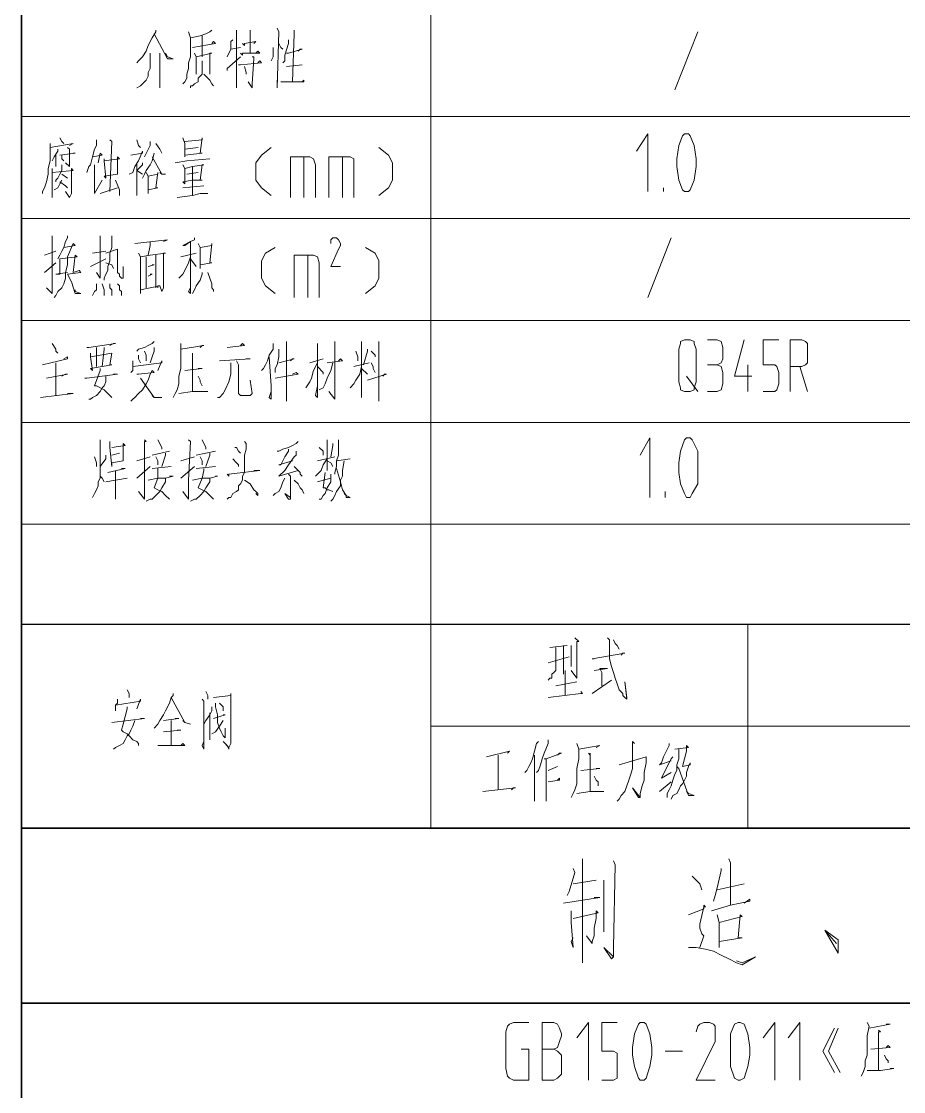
# Model space of a CAD drawing. Header units: inches. Extents: x 46040 to 48278, y -91226 to -88002.
# Drawn here: x 47512 to 47732.3, y -88529.6 to -88262.5 of the extents above; entities that cross this region are included whole.
import ezdxf

# ---------------------------------------------------------------- set-up
doc = ezdxf.new("R2010")
doc.units = ezdxf.units.IN
doc.layers.add('轮廓线', color=7, linetype='Continuous')

msp = doc.modelspace()

# ---------------------------------------------------------------- linework, layer by layer
at = {"layer": '轮廓线', "lineweight": 35}
for points in [[(47511.995, -88039.568), (47511.995, -89065.33)], [(47511.995, -88463.889), (48164.316, -88463.889)], [(47511.995, -88507.568), (48164.316, -88507.568)]]:
    msp.add_lwpolyline(points, dxfattribs=at)
at = {"layer": '轮廓线', "lineweight": 5}
for points in [[(47614.233, -88083.25), (47614.233, -88413.01)], [(47614.233, -88413.01), (47614.233, -88463.889)]]:
    msp.add_lwpolyline(points, dxfattribs=at)
at = {"layer": '轮廓线', "lineweight": 18}
for points in [[(47575.835, -88264.209), (47576.316, -88265.17), (47575.835, -88279.09), (47575.835, -88278.129), (47575.835, -88277.17)], [(47545.593, -88264.689), (47545.593, -88265.17), (47544.636, -88266.609), (47543.675, -88268.529), (47543.194, -88269.969), (47542.233, -88271.41), (47541.276, -88272.369), (47540.796, -88272.849)], [(47545.116, -88265.65), (47548.476, -88271.889), (47549.913, -88271.889), (47548.476, -88271.41), (47547.995, -88270.449)], [(47553.753, -88265.17), (47554.233, -88266.609), (47554.233, -88269.49), (47554.233, -88271.41), (47553.753, -88272.849), (47553.753, -88274.289), (47553.276, -88275.728), (47553.276, -88276.689), (47552.796, -88277.65), (47552.316, -88278.129)], [(47559.515, -88264.689), (47559.034, -88265.17), (47558.073, -88265.65), (47556.636, -88266.129), (47554.233, -88266.609)], [(47557.116, -88266.129), (47557.116, -88266.609), (47557.116, -88271.41)], [(47564.796, -88267.09), (47564.316, -88267.568), (47564.316, -88269.49), (47563.355, -88271.41)], [(47565.753, -88264.689), (47565.753, -88265.17), (47565.753, -88279.09), (47565.753, -88278.129), (47565.753, -88277.17)], [(47569.116, -88264.689), (47569.116, -88265.17), (47569.116, -88270.449)], [(47578.714, -88267.09), (47578.714, -88268.049), (47577.753, -88270.93), (47577.753, -88272.369), (47577.276, -88272.849)], [(47580.155, -88264.689), (47580.155, -88265.65), (47579.675, -88277.65)], [(47675.194, -88279.568), (47680.956, -88265.17)], [(47554.714, -88269.01), (47560.476, -88268.049), (47559.995, -88267.568), (47559.515, -88268.049)], [(47564.316, -88269.49), (47566.714, -88269.01)], [(47567.194, -88268.049), (47567.675, -88268.529), (47567.675, -88268.049), (47570.554, -88267.568), (47570.073, -88268.049)], [(47574.874, -88269.01), (47574.874, -88269.969), (47574.874, -88270.93), (47574.874, -88271.41), (47574.394, -88272.369)], [(47576.316, -88268.049), (47576.796, -88269.01), (47577.276, -88269.49)], [(47578.233, -88270.449), (47578.714, -88270.449), (47582.073, -88269.49), (47581.593, -88269.49), (47581.116, -88269.969)], [(47544.155, -88270.449), (47544.155, -88270.93), (47544.155, -88272.369), (47544.155, -88274.289), (47543.675, -88275.25), (47543.675, -88276.209), (47543.194, -88277.17), (47542.714, -88277.65), (47541.753, -88278.609), (47540.796, -88279.09)], [(47546.554, -88270.449), (47546.554, -88270.93), (47546.554, -88279.09), (47546.554, -88278.609), (47546.554, -88277.17)], [(47557.116, -88272.369), (47557.116, -88272.849), (47557.116, -88274.769), (47557.116, -88275.728), (47556.636, -88276.209), (47556.155, -88276.689), (47556.155, -88277.65), (47555.194, -88278.129), (47554.714, -88278.609), (47554.233, -88278.609), (47554.233, -88279.09)], [(47555.194, -88270.449), (47555.675, -88271.41), (47555.675, -88275.728), (47555.675, -88275.25), (47555.675, -88274.289)], [(47563.355, -88274.769), (47563.355, -88274.289), (47566.714, -88271.41)], [(47566.233, -88273.33), (47566.714, -88273.33), (47571.995, -88272.849), (47571.515, -88272.369), (47571.034, -88272.849)], [(47566.714, -88270.449), (47567.194, -88270.93), (47567.194, -88270.449), (47571.515, -88270.449), (47571.034, -88269.969), (47570.554, -88270.449)], [(47567.675, -88273.808), (47568.155, -88275.25), (47568.155, -88275.728)], [(47578.233, -88273.808), (47582.073, -88273.33)], [(47557.593, -88275.728), (47558.554, -88276.689), (47559.034, -88277.17), (47559.515, -88278.129), (47559.995, -88278.609)], [(47576.796, -88277.65), (47582.554, -88277.65), (47582.554, -88277.17), (47582.073, -88277.65)], [(47511.995, -88286.289), (47885.913, -88286.289)], [(47668.476, -88305.01), (47668.476, -88290.609), (47665.593, -88294.93)], [(47678.554, -88305.01), (47679.034, -88304.529), (47679.995, -88302.129), (47680.476, -88298.769), (47680.476, -88296.849), (47679.995, -88293.49), (47679.034, -88291.09), (47678.554, -88290.609), (47677.593, -88290.609), (47677.116, -88291.09), (47676.155, -88293.49), (47675.675, -88296.849), (47675.675, -88298.769), (47676.155, -88302.129), (47677.116, -88304.529), (47677.593, -88305.01), (47678.554, -88305.01)], [(47519.194, -88293.01), (47519.194, -88293.969), (47519.194, -88295.41), (47519.194, -88297.33), (47518.714, -88299.25), (47518.714, -88300.689), (47518.233, -88302.609), (47517.753, -88304.049), (47517.276, -88305.01), (47517.276, -88305.49)], [(47519.194, -88293.969), (47524.956, -88293.01), (47523.995, -88293.49)], [(47521.593, -88291.568), (47522.073, -88292.529), (47522.554, -88293.01)], [(47530.714, -88292.049), (47530.714, -88292.529), (47530.714, -88293.49), (47530.233, -88294.449), (47529.753, -88296.369), (47529.276, -88298.289), (47528.796, -88298.769), (47528.316, -88300.209)], [(47534.073, -88292.049), (47534.554, -88292.529), (47534.073, -88305.01)], [(47540.796, -88292.049), (47541.276, -88293.49), (47541.753, -88293.969)], [(47544.155, -88292.529), (47544.155, -88293.49), (47542.714, -88296.369)], [(47545.593, -88293.01), (47546.554, -88294.449), (47547.034, -88295.41)], [(47552.316, -88291.568), (47552.796, -88293.01), (47552.796, -88296.369), (47552.796, -88295.889), (47557.116, -88295.41), (47556.636, -88295.41), (47557.116, -88291.568), (47557.116, -88292.049), (47552.796, -88292.529)], [(47521.116, -88294.449), (47521.116, -88294.93), (47520.155, -88296.369), (47519.675, -88297.33)], [(47520.636, -88295.889), (47520.636, -88298.769)], [(47521.593, -88295.889), (47525.433, -88295.41), (47524.956, -88295.41)], [(47522.073, -88295.889), (47522.073, -88296.849), (47522.554, -88297.33)], [(47523.515, -88293.969), (47523.995, -88294.449), (47523.995, -88298.769), (47523.034, -88297.808)], [(47529.753, -88296.369), (47532.155, -88295.889), (47531.675, -88295.41), (47531.194, -88297.808)], [(47532.636, -88296.849), (47532.636, -88297.33), (47533.116, -88301.65), (47532.636, -88301.17), (47535.995, -88300.689), (47535.995, -88296.369), (47536.476, -88296.849), (47532.636, -88297.33)], [(47539.355, -88295.889), (47542.233, -88295.41), (47542.233, -88294.93), (47541.276, -88297.33), (47540.316, -88298.769), (47539.835, -88300.209), (47538.874, -88300.689)], [(47545.116, -88295.41), (47544.636, -88297.33), (47544.155, -88298.289), (47543.194, -88299.728), (47542.714, -88300.689), (47542.233, -88301.65)], [(47552.796, -88294.449), (47556.155, -88293.969)], [(47574.394, -88293.969), (47571.995, -88295.889), (47570.554, -88297.808), (47570.554, -88302.129), (47571.995, -88304.049), (47574.394, -88305.969)], [(47579.194, -88306.449), (47579.194, -88296.369), (47583.995, -88296.369), (47584.956, -88296.849), (47585.433, -88298.289), (47585.433, -88306.449)], [(47582.554, -88306.449), (47582.554, -88296.369)], [(47588.796, -88306.449), (47588.796, -88296.369), (47594.073, -88296.369), (47595.034, -88296.849), (47595.034, -88298.289), (47595.034, -88306.449)], [(47592.155, -88306.449), (47592.155, -88296.369)], [(47601.276, -88293.969), (47603.675, -88295.889), (47604.636, -88297.808), (47604.636, -88302.129), (47603.675, -88304.049), (47601.276, -88305.969)], [(47522.073, -88298.289), (47522.073, -88299.728), (47521.593, -88300.689), (47521.116, -88301.65), (47520.636, -88302.129), (47520.636, -88302.609)], [(47530.233, -88298.289), (47530.233, -88298.769), (47530.233, -88305.01), (47530.233, -88305.49), (47532.155, -88302.129)], [(47540.796, -88297.808), (47540.796, -88305.969), (47540.796, -88305.49), (47540.796, -88304.049)], [(47542.233, -88297.808), (47542.233, -88298.289), (47540.796, -88299.728), (47542.233, -88300.689)], [(47550.394, -88297.808), (47553.276, -88297.33), (47559.034, -88296.849)], [(47552.316, -88298.289), (47552.796, -88299.25), (47552.796, -88302.129), (47552.796, -88303.09), (47552.316, -88302.609), (47554.714, -88302.129), (47557.116, -88302.129), (47556.636, -88302.129), (47557.116, -88298.289), (47557.593, -88298.289), (47554.714, -88298.769), (47552.796, -88299.25)], [(47554.714, -88298.769), (47554.714, -88305.969)], [(47519.675, -88299.25), (47519.675, -88300.209), (47519.675, -88306.449), (47519.675, -88305.49), (47519.675, -88304.529)], [(47522.073, -88300.689), (47523.515, -88301.65)], [(47543.194, -88300.209), (47543.675, -88301.17), (47543.675, -88303.568), (47543.675, -88305.49), (47543.675, -88304.529), (47546.073, -88304.049), (47545.593, -88304.049), (47546.073, -88300.209), (47546.073, -88300.689), (47543.675, -88301.17)], [(47553.276, -88300.689), (47556.155, -88300.209)], [(47522.073, -88302.129), (47521.593, -88303.09), (47521.116, -88304.049), (47520.155, -88304.529)], [(47521.593, -88302.609), (47523.034, -88303.568), (47523.515, -88304.049)], [(47531.675, -88305.49), (47535.995, -88304.049)], [(47535.515, -88302.129), (47536.476, -88304.529), (47536.476, -88305.01), (47536.476, -88305.969)], [(47552.316, -88304.049), (47557.593, -88303.568)], [(47672.316, -88305.01), (47672.316, -88304.049)], [(47550.874, -88306.449), (47554.714, -88305.969), (47556.636, -88305.49), (47558.554, -88305.49), (47558.073, -88305.49), (47557.116, -88305.49)], [(47511.995, -88311.728), (47885.913, -88311.728)], [(47521.116, -88321.808), (47521.593, -88320.849), (47522.073, -88319.889), (47522.554, -88318.93), (47523.034, -88317.49), (47523.515, -88316.529), (47523.515, -88316.049)], [(47531.675, -88316.049), (47531.675, -88323.728), (47531.675, -88325.17), (47531.675, -88326.609), (47530.714, -88325.17)], [(47534.554, -88316.049), (47534.554, -88316.529), (47534.554, -88318.93), (47534.073, -88320.369), (47534.073, -88322.289), (47533.593, -88323.728), (47533.593, -88324.689), (47533.116, -88325.65), (47532.636, -88326.609), (47532.636, -88327.09)], [(47540.316, -88317.969), (47548.476, -88317.01), (47547.515, -88317.49)], [(47544.155, -88317.49), (47544.155, -88318.449), (47543.675, -88320.849)], [(47555.194, -88316.529), (47555.194, -88317.01), (47554.233, -88317.49), (47552.796, -88318.449), (47552.316, -88318.449), (47554.233, -88317.49), (47554.233, -88330.449), (47553.753, -88329.969), (47554.233, -88329.01)], [(47589.276, -88317.969), (47589.276, -88317.01), (47589.753, -88316.529), (47590.714, -88316.529), (47591.194, -88317.01), (47591.675, -88317.969), (47591.675, -88318.449), (47591.194, -88319.41), (47589.276, -88323.728), (47591.675, -88323.728)], [(47668.476, -88331.41), (47674.233, -88316.529)], [(47517.753, -88320.849), (47520.636, -88319.889)], [(47522.554, -88318.93), (47525.433, -88318.449), (47524.956, -88317.969), (47523.515, -88321.33), (47523.515, -88321.808), (47523.515, -88323.25), (47523.034, -88325.17), (47523.034, -88326.609), (47522.554, -88328.049), (47522.073, -88329.01), (47521.116, -88329.969), (47520.636, -88330.93), (47520.155, -88331.41)], [(47529.753, -88320.369), (47533.116, -88319.889)], [(47533.116, -88320.369), (47535.995, -88319.41), (47535.995, -88319.889), (47535.995, -88320.849), (47535.995, -88321.808), (47535.995, -88322.769), (47535.995, -88323.728), (47535.995, -88324.209), (47535.995, -88325.17), (47536.476, -88325.65), (47536.476, -88326.129), (47536.956, -88326.609), (47537.433, -88326.609), (47537.433, -88323.728)], [(47541.276, -88320.369), (47541.753, -88321.33), (47541.753, -88327.09), (47541.753, -88330.449), (47541.753, -88329.49), (47546.554, -88328.529), (47546.073, -88328.529), (47546.073, -88329.01)], [(47546.554, -88328.529), (47547.034, -88329.969), (47547.515, -88329.01), (47547.515, -88325.17), (47547.515, -88320.369), (47547.995, -88320.369), (47544.155, -88320.849), (47541.753, -88321.33)], [(47551.835, -88321.33), (47555.675, -88320.369)], [(47556.155, -88317.969), (47556.636, -88318.93), (47556.636, -88321.808), (47556.636, -88324.209), (47556.636, -88323.25), (47559.515, -88322.769), (47559.034, -88322.769), (47559.515, -88317.969), (47559.515, -88318.449), (47556.636, -88318.93)], [(47575.355, -88318.93), (47572.956, -88320.369), (47571.995, -88322.289), (47571.995, -88326.609), (47572.956, -88328.529), (47575.355, -88330.449)], [(47597.913, -88318.93), (47600.316, -88320.369), (47601.276, -88322.289), (47601.276, -88326.609), (47600.316, -88328.529), (47597.913, -88330.449)], [(47517.753, -88325.17), (47520.636, -88322.769)], [(47525.433, -88329.49), (47525.433, -88329.969), (47526.874, -88330.449), (47525.433, -88330.449), (47524.476, -88327.568), (47523.515, -88325.65), (47526.874, -88325.17), (47526.394, -88324.689), (47524.956, -88325.17), (47525.433, -88320.849), (47525.913, -88321.33), (47521.593, -88321.808), (47521.593, -88322.289), (47521.593, -88325.65), (47520.636, -88325.65), (47523.515, -88325.17)], [(47529.276, -88323.728), (47533.116, -88321.808)], [(47533.116, -88322.769), (47534.554, -88323.25), (47535.034, -88324.209)], [(47543.194, -88321.33), (47543.194, -88329.01)], [(47543.675, -88323.728), (47545.116, -88323.25), (47544.636, -88323.25)], [(47545.593, -88320.849), (47545.593, -88329.01)], [(47554.233, -88321.33), (47553.753, -88322.769), (47552.796, -88324.689), (47552.316, -88325.65), (47551.355, -88326.609)], [(47554.233, -88321.808), (47555.675, -88323.728)], [(47580.155, -88331.41), (47580.155, -88320.849), (47584.956, -88320.849), (47585.913, -88321.33), (47586.394, -88322.769), (47586.394, -88331.41)], [(47583.515, -88331.41), (47583.515, -88320.849)], [(47543.675, -88326.129), (47544.636, -88325.65), (47544.155, -88325.65)], [(47557.116, -88325.17), (47557.116, -88325.65), (47556.636, -88327.09), (47555.675, -88328.529), (47555.194, -88329.49), (47554.714, -88330.449)], [(47558.554, -88325.17), (47559.034, -88326.609), (47559.515, -88328.049), (47559.515, -88329.01), (47559.995, -88329.49), (47559.995, -88329.969)], [(47530.714, -88328.049), (47530.714, -88328.529), (47530.714, -88329.49), (47530.233, -88329.969), (47529.753, -88330.93)], [(47532.155, -88328.049), (47532.636, -88329.49), (47532.636, -88330.449), (47532.636, -88330.93)], [(47534.073, -88328.049), (47534.073, -88329.01), (47534.554, -88329.49), (47534.554, -88329.969), (47534.554, -88330.93)], [(47535.995, -88328.049), (47536.476, -88328.529), (47536.476, -88329.49), (47536.956, -88329.969), (47536.956, -88330.449), (47536.956, -88330.93)], [(47511.995, -88337.17), (47842.714, -88337.17)], [(47511.995, -88337.17), (47885.913, -88337.17)], [(47519.675, -88342.93), (47520.636, -88344.369), (47520.636, -88344.849), (47521.116, -88345.33)], [(47528.316, -88343.889), (47528.796, -88343.889), (47535.515, -88342.93), (47535.034, -88342.93), (47534.073, -88343.41)], [(47530.714, -88343.889), (47530.714, -88344.369), (47530.714, -88348.689)], [(47532.636, -88343.889), (47532.636, -88344.369), (47532.155, -88348.689)], [(47545.116, -88342.449), (47544.636, -88342.93), (47543.675, -88343.41), (47542.714, -88343.889), (47541.276, -88344.369), (47540.796, -88344.849)], [(47545.116, -88343.889), (47545.116, -88344.849), (47544.636, -88346.289), (47544.155, -88347.728)], [(47551.835, -88342.93), (47551.835, -88344.369), (47551.835, -88346.769), (47551.835, -88349.17), (47551.355, -88351.09), (47551.355, -88353.01), (47550.874, -88354.449), (47550.394, -88355.41), (47549.913, -88356.369)], [(47551.835, -88344.369), (47557.593, -88343.41), (47557.116, -88343.41), (47556.636, -88343.889)], [(47563.355, -88343.889), (47567.675, -88343.41), (47567.194, -88342.93), (47566.714, -88343.41)], [(47574.874, -88342.93), (47574.874, -88344.369), (47573.913, -88345.808), (47573.433, -88347.25), (47572.956, -88348.209), (47572.476, -88349.17), (47571.995, -88349.65)], [(47576.316, -88344.369), (47576.316, -88346.289), (47575.835, -88348.209), (47575.355, -88349.17), (47575.355, -88350.129)], [(47585.913, -88342.93), (47585.913, -88343.41), (47585.913, -88356.369), (47585.433, -88355.889), (47585.913, -88353.49)], [(47596.956, -88342.449), (47596.956, -88342.93), (47596.956, -88356.369), (47596.956, -88355.889), (47596.956, -88354.449)], [(47598.394, -88344.369), (47598.394, -88344.849), (47597.433, -88348.209)], [(47601.276, -88342.449), (47601.276, -88342.93), (47601.276, -88357.33), (47601.276, -88356.369), (47601.276, -88354.93)], [(47676.155, -88352.529), (47676.155, -88344.369), (47676.636, -88342.93), (47676.636, -88342.449), (47677.593, -88341.969), (47679.034, -88341.969), (47679.995, -88342.449), (47679.995, -88342.93), (47680.476, -88344.369), (47680.476, -88352.529), (47679.995, -88353.969), (47679.995, -88354.449), (47679.034, -88354.93), (47677.593, -88354.93), (47676.636, -88354.449), (47676.636, -88353.969), (47676.155, -88352.529)], [(47683.355, -88341.969), (47685.753, -88341.969), (47686.714, -88342.449), (47687.194, -88343.889), (47687.194, -88346.769), (47686.714, -88347.728), (47685.753, -88348.209), (47686.714, -88348.689), (47687.194, -88350.129), (47687.194, -88353.01), (47686.714, -88354.449), (47685.753, -88354.93), (47683.355, -88354.93)], [(47694.394, -88351.09), (47690.073, -88351.09), (47692.476, -88341.969)], [(47697.276, -88354.93), (47700.155, -88354.93), (47700.636, -88354.449), (47701.116, -88353.01), (47701.116, -88350.129), (47700.636, -88348.689), (47700.155, -88348.209), (47697.276, -88348.209), (47697.276, -88341.969), (47701.116, -88341.969)], [(47703.995, -88354.93), (47703.995, -88341.969), (47706.874, -88341.969), (47707.835, -88342.449), (47708.316, -88342.93), (47708.316, -88344.369), (47708.316, -88346.769), (47708.316, -88347.728), (47707.835, -88348.209), (47706.874, -88348.689), (47703.995, -88348.689)], [(47517.276, -88348.209), (47523.515, -88346.769), (47523.515, -88346.289), (47522.554, -88346.769)], [(47529.276, -88345.33), (47529.276, -88346.289), (47529.753, -88349.65), (47529.276, -88349.17), (47534.554, -88348.209), (47534.073, -88348.209), (47534.554, -88345.33), (47529.276, -88346.289)], [(47539.835, -88347.25), (47539.835, -88348.209), (47539.835, -88348.689), (47539.835, -88349.65), (47539.355, -88350.129)], [(47539.835, -88348.689), (47547.034, -88347.728), (47547.034, -88347.25), (47546.073, -88349.65)], [(47541.276, -88345.808), (47541.276, -88346.769), (47541.753, -88347.728)], [(47542.714, -88344.849), (47543.194, -88345.808), (47543.194, -88346.289), (47543.194, -88347.25)], [(47561.433, -88347.25), (47569.116, -88346.769), (47568.155, -88346.769)], [(47573.913, -88346.289), (47574.394, -88353.49), (47574.394, -88355.41), (47574.394, -88356.849), (47573.913, -88356.369), (47574.394, -88354.93)], [(47576.316, -88347.728), (47580.155, -88346.769), (47579.675, -88346.769), (47579.194, -88347.25)], [(47583.995, -88347.728), (47587.355, -88346.769)], [(47588.316, -88347.728), (47592.155, -88347.25), (47591.675, -88346.769), (47591.194, -88347.25)], [(47595.515, -88344.849), (47595.995, -88346.289), (47595.995, -88346.769), (47595.995, -88347.25)], [(47599.355, -88344.849), (47600.316, -88345.808), (47600.316, -88346.289)], [(47520.636, -88347.728), (47520.636, -88355.889)], [(47531.675, -88349.17), (47531.675, -88349.65), (47530.233, -88353.49), (47530.714, -88353.49), (47532.636, -88354.449), (47533.593, -88355.41), (47534.073, -88355.889), (47534.554, -88356.369)], [(47540.796, -88350.609), (47541.276, -88350.609), (47545.116, -88350.129), (47544.636, -88349.65), (47544.155, -88350.609), (47543.675, -88352.049), (47543.194, -88353.01), (47542.233, -88354.449), (47541.276, -88355.41), (47540.316, -88356.369), (47539.835, -88356.849), (47539.355, -88357.33)], [(47552.796, -88349.65), (47557.116, -88349.17), (47556.155, -88349.17)], [(47564.316, -88347.728), (47564.316, -88348.209), (47564.316, -88350.609), (47563.835, -88352.529), (47562.874, -88354.449), (47562.394, -88355.41), (47561.433, -88356.369), (47560.956, -88356.369)], [(47585.913, -88347.728), (47584.956, -88349.65), (47584.476, -88351.568), (47583.995, -88352.529), (47583.034, -88353.969)], [(47585.913, -88348.689), (47587.355, -88350.129), (47587.355, -88350.609)], [(47589.753, -88347.728), (47589.276, -88349.65), (47588.316, -88351.568), (47587.835, -88353.01), (47587.355, -88353.969), (47586.394, -88354.449)], [(47596.956, -88348.689), (47596.476, -88350.609), (47595.515, -88352.049), (47595.034, -88353.01), (47594.073, -88353.969)], [(47595.034, -88348.689), (47598.874, -88347.728)], [(47596.956, -88349.17), (47598.394, -88350.609)], [(47599.355, -88347.728), (47599.835, -88348.689), (47599.835, -88349.17), (47600.316, -88350.129)], [(47683.355, -88348.209), (47685.753, -88348.209)], [(47693.433, -88354.93), (47693.433, -88348.209)], [(47706.394, -88348.689), (47708.316, -88354.93)], [(47518.233, -88351.568), (47523.515, -88350.609), (47523.034, -88350.609), (47522.073, -88351.09)], [(47527.835, -88351.568), (47528.316, -88351.568), (47535.995, -88350.609), (47535.515, -88350.609), (47535.034, -88350.609)], [(47533.116, -88351.09), (47533.116, -88352.529), (47532.636, -88353.49), (47532.155, -88353.969), (47531.675, -88354.93), (47530.714, -88355.889), (47529.753, -88356.369), (47529.276, -88356.849), (47528.796, -88356.849)], [(47556.155, -88351.09), (47556.636, -88352.049), (47556.636, -88352.529), (47557.116, -88353.49)], [(47575.355, -88351.568), (47581.116, -88350.609), (47580.636, -88350.129), (47579.675, -88350.609)], [(47598.394, -88352.049), (47603.194, -88350.609), (47602.714, -88350.609), (47602.233, -88351.09)], [(47678.073, -88351.09), (47680.956, -88354.93)], [(47551.355, -88355.41), (47554.714, -88354.93), (47558.554, -88354.93), (47558.073, -88354.93), (47557.593, -88354.93)], [(47516.796, -88356.369), (47524.956, -88355.41), (47524.476, -88355.41), (47523.515, -88355.41)], [(47511.995, -88362.609), (47885.913, -88362.609)], [(47531.675, -88366.93), (47531.675, -88367.889), (47531.675, -88371.728), (47531.675, -88373.17), (47531.675, -88374.609), (47531.675, -88375.568), (47531.675, -88376.529), (47531.194, -88377.49), (47531.194, -88378.449), (47530.714, -88379.41), (47530.233, -88380.369), (47529.753, -88381.33)], [(47534.073, -88367.41), (47534.073, -88368.849), (47534.554, -88373.65), (47534.554, -88372.689), (47537.433, -88372.209), (47537.433, -88367.889), (47537.913, -88368.369), (47534.554, -88368.849)], [(47546.073, -88366.93), (47547.034, -88368.849), (47547.034, -88369.33)], [(47557.116, -88366.93), (47558.073, -88368.849), (47558.073, -88369.33)], [(47567.675, -88367.41), (47568.155, -88367.889), (47568.155, -88369.33), (47567.675, -88370.769), (47567.675, -88372.209), (47567.675, -88373.17), (47567.675, -88374.129), (47567.675, -88375.09), (47567.194, -88376.049), (47567.194, -88377.01), (47566.714, -88377.969), (47566.233, -88378.449), (47566.233, -88379.41), (47565.753, -88379.889), (47564.796, -88380.369), (47564.316, -88381.33), (47563.835, -88381.33), (47563.355, -88381.808)], [(47581.116, -88367.41), (47580.636, -88367.889), (47579.675, -88368.369), (47578.714, -88368.849), (47577.276, -88369.33), (47576.316, -88369.808), (47575.835, -88369.808)], [(47588.316, -88366.93), (47588.316, -88367.889), (47588.316, -88374.609), (47588.316, -88373.65), (47588.316, -88373.17)], [(47589.753, -88367.889), (47589.753, -88368.369), (47589.276, -88371.25)], [(47591.194, -88366.93), (47591.194, -88367.41), (47591.194, -88368.849), (47591.194, -88370.769), (47590.714, -88372.209), (47590.714, -88373.65), (47590.233, -88375.09), (47590.233, -88375.568)], [(47668.956, -88381.33), (47668.956, -88366.449), (47666.554, -88370.769)], [(47679.034, -88381.33), (47679.515, -88380.369), (47680.956, -88377.969), (47680.956, -88375.09), (47680.956, -88372.689), (47680.956, -88369.808), (47679.515, -88366.93), (47679.034, -88366.449), (47678.073, -88366.449), (47677.593, -88366.93), (47676.636, -88369.808), (47676.155, -88372.689), (47676.155, -88375.09), (47676.636, -88377.969), (47677.593, -88380.369), (47678.073, -88381.33), (47679.034, -88381.33)], [(47530.233, -88371.25), (47530.714, -88372.689), (47530.714, -88373.17), (47530.714, -88373.65)], [(47533.116, -88370.769), (47533.116, -88371.728), (47531.675, -88373.65)], [(47534.554, -88370.769), (47536.476, -88370.289)], [(47540.796, -88372.209), (47544.155, -88371.25)], [(47544.636, -88370.769), (47548.956, -88369.808)], [(47545.593, -88371.25), (47546.073, -88372.209), (47546.073, -88373.17)], [(47547.995, -88370.289), (47547.995, -88370.769), (47547.034, -88373.65)], [(47551.835, -88372.209), (47555.194, -88371.25)], [(47555.675, -88370.769), (47560.476, -88369.808)], [(47556.636, -88371.25), (47557.116, -88372.209), (47557.116, -88373.17)], [(47559.034, -88370.289), (47559.034, -88370.769), (47558.073, -88373.65)], [(47565.276, -88368.849), (47565.753, -88368.849), (47566.233, -88369.808), (47566.714, -88370.289)], [(47578.714, -88369.33), (47578.714, -88369.808), (47577.753, -88371.25), (47576.796, -88373.17), (47576.316, -88373.17), (47579.675, -88372.209)], [(47580.636, -88369.808), (47580.636, -88370.769), (47580.155, -88371.25), (47578.714, -88373.17), (47577.753, -88374.609), (47576.316, -88376.049), (47581.116, -88374.609)], [(47585.913, -88372.209), (47590.233, -88371.25)], [(47586.394, -88368.849), (47587.355, -88369.808), (47587.355, -88370.769)], [(47540.796, -88376.529), (47544.155, -88373.65)], [(47544.636, -88374.129), (47549.433, -88373.65)], [(47551.835, -88376.529), (47555.194, -88373.65)], [(47555.675, -88374.129), (47560.476, -88373.65)], [(47564.796, -88371.728), (47565.753, -88372.689), (47566.233, -88373.17), (47566.233, -88373.65)], [(47580.155, -88373.65), (47581.116, -88374.609), (47581.593, -88375.09), (47581.593, -88375.568), (47582.073, -88376.049)], [(47588.316, -88371.728), (47587.355, -88373.17), (47586.874, -88374.609), (47585.913, -88375.568), (47585.433, -88376.049)], [(47588.316, -88372.209), (47589.276, -88372.689), (47589.753, -88373.65)], [(47592.636, -88372.209), (47592.155, -88374.609), (47592.155, -88376.049), (47591.675, -88377.01), (47591.675, -88378.449), (47590.714, -88379.889), (47590.233, -88380.849), (47589.753, -88381.808), (47589.276, -88382.289)], [(47590.714, -88372.209), (47594.073, -88371.728)], [(47531.675, -88376.049), (47532.155, -88376.529), (47532.636, -88377.49)], [(47533.116, -88377.49), (47538.394, -88376.529)], [(47533.593, -88375.09), (47537.913, -88374.129), (47537.433, -88374.129), (47536.956, -88374.129)], [(47535.515, -88374.609), (47535.515, -88381.808), (47535.515, -88380.849), (47535.515, -88380.369)], [(47547.995, -88376.529), (47547.995, -88377.49), (47547.034, -88378.93), (47546.554, -88379.889), (47545.593, -88380.849), (47544.636, -88381.808), (47544.155, -88381.808), (47543.194, -88382.289)], [(47543.675, -88377.01), (47546.073, -88376.529), (47547.995, -88376.529), (47549.913, -88376.049), (47548.956, -88376.049)], [(47546.073, -88374.129), (47546.073, -88374.609), (47546.073, -88376.529), (47545.116, -88378.93), (47546.073, -88379.41), (47547.034, -88379.889), (47547.995, -88380.849), (47548.956, -88381.808)], [(47559.034, -88376.529), (47559.034, -88377.49), (47558.073, -88378.93), (47557.593, -88379.889), (47556.636, -88380.849), (47555.675, -88381.808), (47555.194, -88381.808), (47554.233, -88382.289)], [(47554.714, -88377.01), (47557.116, -88376.529), (47559.034, -88376.529), (47560.956, -88376.049), (47560.476, -88376.049)], [(47557.593, -88374.129), (47557.593, -88374.609), (47557.116, -88376.529), (47556.155, -88378.93), (47557.116, -88379.41), (47558.073, -88379.889), (47559.034, -88380.849), (47559.995, -88381.808)], [(47563.355, -88375.568), (47563.835, -88376.049), (47563.835, -88375.568), (47571.515, -88374.609), (47571.034, -88374.609), (47570.073, -88374.609)], [(47577.753, -88376.529), (47577.276, -88377.49), (47576.796, -88378.93), (47576.316, -88379.889), (47575.355, -88380.369), (47574.874, -88380.849)], [(47578.714, -88375.568), (47579.194, -88376.049), (47579.194, -88380.849), (47579.194, -88381.808), (47578.714, -88381.808), (47577.753, -88380.369), (47579.194, -88381.33)], [(47585.913, -88377.49), (47589.276, -88376.529), (47589.276, -88375.568), (47589.276, -88376.049), (47589.276, -88377.49), (47588.316, -88378.93), (47587.835, -88380.369), (47587.355, -88380.849), (47586.874, -88381.808), (47586.394, -88381.808)], [(47587.835, -88375.09), (47587.355, -88378.93), (47587.835, -88378.93), (47588.316, -88379.41), (47588.796, -88379.41), (47589.753, -88379.889)], [(47590.714, -88374.129), (47590.714, -88374.129), (47591.675, -88377.49), (47592.155, -88379.41), (47593.116, -88380.849), (47593.116, -88381.33), (47594.073, -88381.33), (47593.116, -88380.849), (47592.636, -88380.369)], [(47567.675, -88377.01), (47569.116, -88377.969), (47570.073, -88379.41), (47570.554, -88379.889), (47571.034, -88380.369), (47571.034, -88380.849), (47570.554, -88380.369)], [(47580.155, -88377.01), (47581.116, -88377.969), (47581.593, -88378.93), (47582.073, -88379.41), (47582.554, -88380.369)], [(47672.796, -88381.33), (47672.796, -88379.889)], [(47511.995, -88388.049), (48164.316, -88388.049)], [(47511.995, -88413.01), (48164.316, -88413.01)], [(47511.995, -88413.01), (48164.316, -88413.01)], [(47511.995, -88413.01), (48164.316, -88413.01)], [(47693.433, -88413.01), (47693.433, -88438.449)], [(47658.394, -88416.369), (47658.874, -88416.849), (47658.874, -88418.289), (47658.874, -88420.209), (47658.874, -88421.65), (47659.355, -88423.568), (47659.835, -88425.01), (47660.316, -88426.449), (47660.796, -88427.889), (47661.276, -88429.33), (47662.233, -88430.289), (47662.233, -88430.769), (47662.714, -88431.25), (47663.194, -88431.728), (47663.194, -88431.25), (47662.714, -88427.41), (47663.194, -88431.728)], [(47645.433, -88418.769), (47645.433, -88422.129), (47645.433, -88422.609), (47645.433, -88423.568), (47645.433, -88424.529), (47644.956, -88425.01), (47644.476, -88425.49), (47644.476, -88426.449), (47643.995, -88426.449), (47643.515, -88426.93)], [(47643.995, -88418.769), (47648.316, -88418.289)], [(47647.355, -88418.289), (47647.355, -88425.49)], [(47649.276, -88418.289), (47649.276, -88423.568)], [(47659.835, -88416.849), (47660.316, -88417.808), (47660.796, -88418.289), (47661.276, -88419.25)], [(47643.515, -88422.609), (47648.796, -88421.17)], [(47661.753, -88420.689), (47662.233, -88420.209), (47662.714, -88420.209), (47654.554, -88421.65), (47655.034, -88421.65)], [(47647.835, -88424.529), (47647.835, -88425.01), (47647.835, -88430.769)], [(47655.034, -88424.529), (47658.394, -88424.049), (47657.913, -88424.049), (47657.433, -88424.049), (47656.476, -88424.049), (47656.956, -88425.01), (47656.956, -88428.369)], [(47645.433, -88428.369), (47650.714, -88427.41)], [(47654.554, -88430.289), (47659.355, -88426.93)], [(47538.394, -88429.33), (47538.874, -88430.289), (47538.874, -88430.769), (47538.874, -88431.25)], [(47558.073, -88429.808), (47558.554, -88430.769), (47558.554, -88431.728)], [(47651.675, -88429.808), (47652.155, -88430.289), (47651.675, -88430.289), (47643.515, -88431.25)], [(47535.995, -88431.728), (47535.995, -88432.689), (47535.515, -88433.17), (47535.515, -88434.129), (47535.515, -88434.609)], [(47535.515, -88433.17), (47541.753, -88432.209), (47541.753, -88431.728), (47540.796, -88434.129)], [(47549.913, -88430.289), (47549.913, -88430.769), (47549.433, -88431.25), (47548.956, -88432.689), (47547.995, -88434.609), (47547.515, -88435.568), (47546.554, -88437.01), (47546.073, -88437.969), (47545.116, -88438.93)], [(47557.116, -88431.728), (47557.593, -88432.209), (47557.593, -88440.849), (47557.593, -88444.209), (47557.116, -88443.25), (47557.593, -88442.289)], [(47559.995, -88431.25), (47564.316, -88430.769), (47564.316, -88430.289), (47564.316, -88431.25), (47564.316, -88440.369), (47564.316, -88442.769), (47563.835, -88443.728), (47563.835, -88444.209), (47563.355, -88443.25), (47562.394, -88442.289), (47563.835, -88443.728)], [(47561.433, -88432.689), (47562.394, -88433.65), (47562.394, -88434.609)], [(47538.394, -88433.65), (47538.394, -88434.129), (47537.433, -88437.969), (47536.956, -88439.41), (47537.433, -88439.889), (47538.394, -88440.369), (47538.874, -88440.849), (47539.835, -88441.808), (47540.796, -88442.289), (47541.276, -88442.769), (47541.276, -88443.25)], [(47559.515, -88433.65), (47559.515, -88434.609), (47559.034, -88435.568), (47558.073, -88437.01), (47557.593, -88437.969)], [(47534.554, -88437.49), (47542.714, -88436.529), (47542.233, -88436.529), (47541.753, -88436.529)], [(47540.316, -88437.01), (47539.835, -88438.449), (47539.355, -88439.41), (47538.874, -88440.369), (47538.394, -88440.849), (47537.913, -88441.808), (47537.433, -88442.769), (47536.476, -88443.25), (47535.515, -88443.728), (47535.034, -88444.209)], [(47547.515, -88437.01), (47551.355, -88436.529), (47550.874, -88436.529), (47550.394, -88436.529)], [(47549.433, -88437.01), (47549.433, -88443.25)], [(47562.394, -88437.01), (47561.433, -88438.449), (47560.476, -88439.889), (47559.515, -88440.369)], [(47559.995, -88436.529), (47562.874, -88435.568), (47562.394, -88435.568)], [(47547.515, -88439.889), (47551.835, -88439.41), (47551.355, -88439.41), (47550.874, -88439.41)], [(47614.233, -88438.449), (47721.753, -88438.449)], [(47614.233, -88438.449), (47735.675, -88438.449)], [(47693.433, -88438.449), (47693.433, -88463.889)], [(47546.073, -88443.25), (47552.796, -88443.25), (47552.316, -88442.769), (47551.835, -88443.25)], [(47641.116, -88442.289), (47640.636, -88442.769), (47640.155, -88444.689), (47639.675, -88446.609), (47639.194, -88447.568), (47638.714, -88448.529), (47638.233, -88449.49), (47637.753, -88449.969)], [(47643.515, -88441.808), (47643.515, -88442.769), (47642.554, -88445.17), (47642.073, -88446.609), (47641.593, -88448.049), (47641.116, -88449.49), (47640.636, -88449.969)], [(47650.714, -88442.769), (47651.194, -88444.209), (47651.194, -88446.609), (47650.714, -88449.01), (47650.714, -88450.93), (47650.714, -88452.849), (47650.233, -88454.289), (47649.753, -88455.25), (47649.276, -88456.209)], [(47651.194, -88444.209), (47656.476, -88443.25), (47655.515, -88443.728)], [(47673.753, -88442.769), (47673.753, -88443.25), (47672.316, -88446.129), (47671.835, -88447.568), (47671.355, -88448.049), (47674.233, -88447.09)], [(47675.194, -88444.209), (47678.554, -88443.728), (47678.073, -88443.25), (47678.073, -88444.689), (47677.116, -88448.529), (47679.034, -88448.049), (47679.034, -88447.568), (47678.554, -88448.529), (47678.073, -88449.969), (47678.073, -88450.93), (47677.593, -88451.889), (47677.116, -88452.849), (47676.636, -88453.33), (47676.155, -88454.289), (47675.675, -88455.25), (47674.714, -88455.728), (47674.233, -88456.689)], [(47628.155, -88446.129), (47633.913, -88444.689), (47633.433, -88445.17)], [(47631.034, -88445.65), (47631.034, -88446.609), (47631.034, -88454.289)], [(47640.155, -88445.65), (47640.155, -88457.17), (47640.155, -88455.728), (47640.155, -88454.769)], [(47642.554, -88446.609), (47643.034, -88446.609), (47646.874, -88445.17), (47646.394, -88445.17), (47645.913, -88445.65)], [(47653.593, -88445.17), (47654.073, -88445.65), (47654.073, -88445.17), (47654.073, -88454.769)], [(47661.276, -88448.049), (47667.995, -88446.129), (47667.995, -88447.568), (47667.515, -88449.969), (47667.515, -88451.889), (47667.034, -88453.33), (47666.554, -88455.25), (47666.554, -88456.209), (47666.073, -88456.209), (47664.636, -88453.808), (47666.554, -88456.209)], [(47674.714, -88446.129), (47674.233, -88446.609), (47672.796, -88449.49), (47671.835, -88451.41), (47674.233, -88449.969)], [(47676.155, -88444.209), (47676.155, -88446.609), (47675.675, -88448.049), (47675.675, -88449.49), (47675.194, -88450.449), (47674.714, -88451.889), (47674.233, -88453.33), (47673.753, -88454.289), (47673.276, -88455.25), (47673.276, -88456.209)], [(47643.034, -88446.609), (47643.034, -88453.33), (47643.034, -88455.728), (47643.034, -88457.17), (47643.034, -88456.689), (47643.034, -88454.769)], [(47643.515, -88449.49), (47645.913, -88448.529)], [(47675.675, -88448.529), (47676.155, -88449.01), (47678.554, -88455.728), (47679.995, -88455.728), (47678.554, -88455.25), (47678.073, -88454.769)], [(47643.515, -88452.369), (47646.394, -88451.889), (47646.394, -88451.41), (47645.913, -88451.889)], [(47651.675, -88449.49), (47656.476, -88449.01), (47655.995, -88449.01), (47655.515, -88449.01)], [(47655.034, -88450.93), (47655.515, -88451.889), (47655.995, -88452.369), (47655.995, -88453.33)], [(47627.194, -88454.769), (47635.355, -88453.808), (47634.874, -88453.808), (47634.394, -88454.289)], [(47671.355, -88454.769), (47674.233, -88452.369)], [(47650.714, -88455.25), (47654.073, -88454.769), (47657.433, -88454.769), (47656.956, -88454.769), (47656.476, -88454.769)], [(47652.155, -88471.568), (47652.155, -88472.529), (47652.155, -88497.49), (47652.155, -88496.049), (47652.155, -88494.609)], [(47659.835, -88472.049), (47660.316, -88473.01), (47659.835, -88493.65), (47659.835, -88494.609), (47659.835, -88495.568), (47659.835, -88496.049), (47659.355, -88496.529), (47657.433, -88493.65), (47659.835, -88496.049)], [(47688.636, -88471.568), (47689.116, -88472.529), (47689.116, -88478.769), (47689.116, -88483.09)], [(47649.753, -88473.969), (47650.233, -88474.93), (47648.796, -88479.728), (47648.316, -88480.689)], [(47686.714, -88473.969), (47686.714, -88474.449), (47685.753, -88478.769), (47685.276, -88480.689), (47684.796, -88482.129)], [(47649.753, -88477.808), (47655.515, -88476.849)], [(47657.433, -88476.849), (47657.433, -88477.808), (47657.433, -88489.808), (47657.433, -88487.41), (47657.433, -88486.449)], [(47679.515, -88475.889), (47681.433, -88477.808), (47681.913, -88479.25)], [(47685.753, -88479.25), (47692.476, -88477.808)], [(47647.355, -88482.609), (47656.476, -88481.17), (47655.995, -88481.17), (47655.034, -88481.17)], [(47678.554, -88485.49), (47682.394, -88484.049), (47682.394, -88483.09), (47682.874, -88483.568), (47682.394, -88483.568), (47681.433, -88487.889), (47681.433, -88488.849), (47681.913, -88490.289), (47682.394, -88490.769), (47681.433, -88493.65)], [(47684.316, -88484.529), (47689.116, -88483.09), (47693.913, -88482.129), (47693.913, -88481.65), (47692.476, -88482.609)], [(47649.276, -88484.529), (47649.276, -88486.93), (47649.276, -88487.41), (47649.753, -88493.65), (47649.276, -88492.209), (47649.753, -88491.25)], [(47715.515, -88492.689), (47712.636, -88489.33), (47715.995, -88495.09), (47715.995, -88491.728), (47712.636, -88489.33)], [(47678.554, -88493.65), (47679.515, -88493.65), (47680.476, -88493.65), (47682.874, -88494.129), (47684.796, -88494.609), (47686.714, -88495.568), (47688.636, -88496.529), (47690.554, -88497.49), (47691.995, -88497.969), (47695.355, -88496.049), (47691.995, -88497.49), (47690.554, -88497.01)], [(47511.995, -88507.568), (48164.316, -88507.568)], [(47638.714, -88512.369), (47634.874, -88512.369), (47633.913, -88512.849), (47633.433, -88513.33), (47632.956, -88514.769), (47632.956, -88523.889), (47633.433, -88525.808), (47633.913, -88526.289), (47634.874, -88526.769), (47638.714, -88526.769), (47638.714, -88519.09), (47636.796, -88519.09)], [(47642.073, -88526.769), (47642.073, -88512.369), (47644.956, -88512.369), (47645.913, -88512.849), (47646.394, -88513.808), (47646.874, -88515.25), (47646.874, -88515.728), (47646.394, -88517.17), (47645.913, -88518.609), (47644.956, -88519.09)], [(47653.593, -88526.769), (47653.593, -88512.369), (47650.714, -88516.209)], [(47656.956, -88526.769), (47659.835, -88526.769), (47660.796, -88526.289), (47660.796, -88524.849), (47660.796, -88521.49), (47660.796, -88520.049), (47659.835, -88519.568), (47656.956, -88519.568), (47656.956, -88512.369), (47660.796, -88512.369)], [(47667.515, -88526.769), (47667.995, -88526.289), (47668.956, -88523.41), (47669.433, -88520.529), (47669.433, -88518.609), (47668.956, -88515.25), (47667.995, -88512.849), (47667.515, -88512.369), (47666.554, -88512.369), (47666.073, -88512.849), (47665.116, -88515.25), (47664.636, -88518.609), (47664.636, -88520.529), (47665.116, -88523.41), (47666.073, -88526.289), (47666.554, -88526.769), (47667.515, -88526.769)], [(47680.476, -88514.769), (47680.956, -88513.33), (47681.433, -88512.849), (47682.394, -88512.369), (47683.835, -88512.369), (47684.796, -88512.849), (47685.276, -88513.33), (47685.276, -88514.769), (47685.276, -88515.728), (47685.276, -88517.17), (47680.476, -88526.769), (47685.276, -88526.769)], [(47691.515, -88526.769), (47692.476, -88526.289), (47693.433, -88523.41), (47693.913, -88520.529), (47693.913, -88518.609), (47693.433, -88515.25), (47692.476, -88512.849), (47691.515, -88512.369), (47691.034, -88512.369), (47690.073, -88512.849), (47689.116, -88515.25), (47689.116, -88518.609), (47689.116, -88520.529), (47689.116, -88523.41), (47690.073, -88526.289), (47691.034, -88526.769), (47691.515, -88526.769)], [(47700.155, -88526.769), (47700.155, -88512.369), (47697.276, -88516.209)], [(47706.394, -88526.769), (47706.394, -88512.369), (47703.515, -88516.209)], [(47723.194, -88512.369), (47723.675, -88513.33), (47723.194, -88515.728), (47723.194, -88518.129), (47723.194, -88520.529), (47722.714, -88521.969), (47722.714, -88523.41), (47722.233, -88524.849), (47721.753, -88525.808)], [(47723.675, -88513.808), (47728.956, -88512.849), (47727.995, -88512.849)], [(47715.034, -88513.808), (47712.155, -88519.568), (47715.034, -88524.849)], [(47715.995, -88513.808), (47713.593, -88519.568), (47716.476, -88524.849)], [(47726.073, -88514.289), (47726.554, -88514.769), (47726.073, -88514.769), (47726.073, -88524.369)], [(47724.155, -88519.09), (47728.956, -88518.609), (47728.476, -88518.129), (47727.995, -88518.609)], [(47642.073, -88519.09), (47644.956, -88519.09), (47645.913, -88519.568), (47646.874, -88520.529), (47646.874, -88521.969), (47646.874, -88523.41), (47646.874, -88525.33), (47645.913, -88526.289), (47644.956, -88526.769), (47642.073, -88526.769)], [(47672.796, -88519.568), (47677.116, -88519.568)], [(47727.515, -88520.529), (47727.995, -88521.49), (47728.476, -88521.969), (47728.476, -88522.449)], [(47723.194, -88524.369), (47726.554, -88524.369), (47729.913, -88523.889), (47729.433, -88523.889), (47728.956, -88523.889)]]:
    msp.add_lwpolyline(points, dxfattribs=at)
at = {"layer": '轮廓线', "lineweight": 30}
msp.add_lwpolyline([(47511.995, -88413.01), (48164.316, -88413.01)], dxfattribs=at)
msp.add_lwpolyline([(47511.995, -88413.01), (48164.316, -88413.01)], dxfattribs=at)
msp.add_lwpolyline([(47511.995, -88413.01), (48164.316, -88413.01)], dxfattribs=at)
at = {"layer": '轮廓线', "lineweight": 18}
for points, knots in [([(47555.675, -88271.41), (47555.675, -88271.41), (47559.515, -88270.449), (47559.515, -88270.449), (47559.515, -88270.449), (47559.034, -88270.449), (47559.034, -88270.449), (47559.034, -88270.449), (47559.034, -88271.889), (47559.034, -88271.889), (47559.034, -88271.889), (47559.034, -88273.808), (47559.034, -88273.808), (47559.034, -88273.808), (47559.034, -88274.769), (47559.034, -88274.769), (47559.034, -88274.769), (47559.034, -88275.728), (47559.034, -88275.728), (47559.034, -88275.728), (47559.034, -88274.769), (47559.034, -88274.769), (47559.034, -88274.769), (47559.034, -88274.289), (47559.034, -88274.289)], [0, 0, 0, 0, 1, 1, 1, 2, 2, 2, 3, 3, 3, 4, 4, 4, 5, 5, 5, 6, 6, 6, 7, 7, 7, 8, 8, 8, 8]), ([(47569.593, -88271.41), (47569.593, -88271.41), (47570.073, -88271.41), (47570.073, -88271.41), (47570.073, -88271.41), (47570.073, -88271.889), (47570.073, -88271.889), (47570.073, -88271.889), (47569.593, -88278.129), (47569.593, -88278.129), (47569.593, -88278.129), (47569.593, -88278.609), (47569.593, -88278.609), (47569.593, -88278.609), (47569.593, -88279.09), (47569.593, -88279.09), (47569.593, -88279.09), (47568.636, -88277.65), (47568.636, -88277.65), (47568.636, -88277.65), (47569.593, -88279.09), (47569.593, -88279.09), (47569.593, -88279.09), (47569.593, -88278.609), (47569.593, -88278.609)], [0, 0, 0, 0, 1, 1, 1, 2, 2, 2, 3, 3, 3, 4, 4, 4, 5, 5, 5, 6, 6, 6, 7, 7, 7, 8, 8, 8, 8]), ([(47544.636, -88296.369), (47544.636, -88296.369), (47547.034, -88300.689), (47547.034, -88300.689), (47547.034, -88300.689), (47547.995, -88300.689), (47547.995, -88300.689), (47547.995, -88300.689), (47547.034, -88300.689), (47547.034, -88300.689), (47547.034, -88300.689), (47546.554, -88300.209), (47546.554, -88300.209)], [0, 0, 0, 0, 1, 1, 1, 2, 2, 2, 3, 3, 3, 4, 4, 4, 4]), ([(47519.675, -88300.209), (47519.675, -88300.209), (47524.956, -88299.728), (47524.956, -88299.728), (47524.956, -88299.728), (47524.476, -88299.25), (47524.476, -88299.25), (47524.476, -88299.25), (47524.476, -88300.689), (47524.476, -88300.689), (47524.476, -88300.689), (47524.476, -88303.09), (47524.476, -88303.09), (47524.476, -88303.09), (47524.476, -88305.01), (47524.476, -88305.01), (47524.476, -88305.01), (47524.476, -88305.49), (47524.476, -88305.49), (47524.476, -88305.49), (47523.995, -88306.449), (47523.995, -88306.449), (47523.995, -88306.449), (47523.034, -88305.01), (47523.034, -88305.01), (47523.034, -88305.01), (47523.995, -88306.449), (47523.995, -88306.449)], [0, 0, 0, 0, 1, 1, 1, 2, 2, 2, 3, 3, 3, 4, 4, 4, 5, 5, 5, 6, 6, 6, 7, 7, 7, 8, 8, 8, 9, 9, 9, 9]), ([(47519.675, -88316.049), (47519.675, -88316.049), (47519.675, -88316.529), (47519.675, -88316.529), (47519.675, -88316.529), (47519.675, -88316.049), (47519.675, -88316.049), (47519.675, -88316.049), (47519.675, -88330.449), (47519.675, -88330.449), (47519.675, -88330.449), (47518.233, -88329.01), (47518.233, -88329.01), (47518.233, -88329.01), (47519.675, -88330.449), (47519.675, -88330.449)], [0, 0, 0, 0, 1, 1, 1, 2, 2, 2, 3, 3, 3, 4, 4, 4, 5, 5, 5, 5]), ([(47578.233, -88342.449), (47578.233, -88342.449), (47578.233, -88342.93), (47578.233, -88342.93), (47578.233, -88342.93), (47578.233, -88342.449), (47578.233, -88342.449), (47578.233, -88342.449), (47578.233, -88357.33), (47578.233, -88357.33), (47578.233, -88357.33), (47578.233, -88355.889), (47578.233, -88355.889), (47578.233, -88355.889), (47578.233, -88354.449), (47578.233, -88354.449)], [0, 0, 0, 0, 1, 1, 1, 2, 2, 2, 3, 3, 3, 4, 4, 4, 5, 5, 5, 5]), ([(47590.233, -88342.449), (47590.233, -88342.449), (47590.233, -88343.41), (47590.233, -88343.41), (47590.233, -88343.41), (47590.233, -88355.889), (47590.233, -88355.889), (47590.233, -88355.889), (47590.233, -88356.849), (47590.233, -88356.849), (47590.233, -88356.849), (47588.796, -88354.93), (47588.796, -88354.93), (47588.796, -88354.93), (47590.233, -88356.849), (47590.233, -88356.849)], [0, 0, 0, 0, 1, 1, 1, 2, 2, 2, 3, 3, 3, 4, 4, 4, 5, 5, 5, 5]), ([(47554.714, -88345.33), (47554.714, -88345.33), (47554.714, -88345.808), (47554.714, -88345.808), (47554.714, -88345.808), (47554.714, -88345.33), (47554.714, -88345.33), (47554.714, -88345.33), (47554.714, -88354.93), (47554.714, -88354.93)], [0, 0, 0, 0, 1, 1, 1, 2, 2, 2, 3, 3, 3, 3]), ([(47565.753, -88347.25), (47565.753, -88347.25), (47566.233, -88348.209), (47566.233, -88348.209), (47566.233, -88348.209), (47566.233, -88351.09), (47566.233, -88351.09), (47566.233, -88351.09), (47566.233, -88353.49), (47566.233, -88353.49), (47566.233, -88353.49), (47566.233, -88354.93), (47566.233, -88354.93), (47566.233, -88354.93), (47566.233, -88355.41), (47566.233, -88355.41), (47566.233, -88355.41), (47566.714, -88355.889), (47566.714, -88355.889), (47566.714, -88355.889), (47567.194, -88355.889), (47567.194, -88355.889), (47567.194, -88355.889), (47568.155, -88355.889), (47568.155, -88355.889), (47568.155, -88355.889), (47569.116, -88355.889), (47569.116, -88355.889), (47569.116, -88355.889), (47569.593, -88355.41), (47569.593, -88355.41), (47569.593, -88355.41), (47569.116, -88352.049), (47569.116, -88352.049), (47569.116, -88352.049), (47569.593, -88355.41), (47569.593, -88355.41)], [0, 0, 0, 0, 1, 1, 1, 2, 2, 2, 3, 3, 3, 4, 4, 4, 5, 5, 5, 6, 6, 6, 7, 7, 7, 8, 8, 8, 9, 9, 9, 10, 10, 10, 11, 11, 11, 12, 12, 12, 12]), ([(47541.753, -88351.568), (47541.753, -88351.568), (47541.753, -88351.568), (47541.753, -88351.568), (47541.753, -88351.568), (47545.116, -88356.369), (47545.116, -88356.369), (47545.116, -88356.369), (47547.034, -88356.369), (47547.034, -88356.369), (47547.034, -88356.369), (47545.116, -88356.369), (47545.116, -88356.369), (47545.116, -88356.369), (47544.636, -88355.889), (47544.636, -88355.889)], [0, 0, 0, 0, 1, 1, 1, 2, 2, 2, 3, 3, 3, 4, 4, 4, 5, 5, 5, 5]), ([(47542.714, -88366.93), (47542.714, -88366.93), (47543.194, -88367.41), (47543.194, -88367.41), (47543.194, -88367.41), (47542.714, -88367.41), (47542.714, -88367.41), (47542.714, -88367.41), (47542.714, -88377.01), (47542.714, -88377.01), (47542.714, -88377.01), (47542.714, -88381.33), (47542.714, -88381.33), (47542.714, -88381.33), (47542.714, -88381.808), (47542.714, -88381.808), (47542.714, -88381.808), (47541.276, -88379.889), (47541.276, -88379.889), (47541.276, -88379.889), (47542.714, -88381.808), (47542.714, -88381.808)], [0, 0, 0, 0, 1, 1, 1, 2, 2, 2, 3, 3, 3, 4, 4, 4, 5, 5, 5, 6, 6, 6, 7, 7, 7, 7]), ([(47553.753, -88366.93), (47553.753, -88366.93), (47554.233, -88367.41), (47554.233, -88367.41), (47554.233, -88367.41), (47553.753, -88377.01), (47553.753, -88377.01), (47553.753, -88377.01), (47553.753, -88381.33), (47553.753, -88381.33), (47553.753, -88381.33), (47553.753, -88381.808), (47553.753, -88381.808), (47553.753, -88381.808), (47552.316, -88379.889), (47552.316, -88379.889), (47552.316, -88379.889), (47553.753, -88381.808), (47553.753, -88381.808)], [0, 0, 0, 0, 1, 1, 1, 2, 2, 2, 3, 3, 3, 4, 4, 4, 5, 5, 5, 6, 6, 6, 6]), ([(47650.233, -88416.369), (47650.233, -88416.369), (47651.194, -88417.33), (47651.194, -88417.33), (47651.194, -88417.33), (47650.714, -88417.33), (47650.714, -88417.33), (47650.714, -88417.33), (47650.714, -88426.449), (47650.714, -88426.449), (47650.714, -88426.449), (47649.276, -88424.529), (47649.276, -88424.529), (47649.276, -88424.529), (47650.714, -88426.449), (47650.714, -88426.449)], [0, 0, 0, 0, 1, 1, 1, 2, 2, 2, 3, 3, 3, 4, 4, 4, 5, 5, 5, 5]), ([(47549.433, -88431.25), (47549.433, -88431.25), (47552.796, -88437.49), (47552.796, -88437.49), (47552.796, -88437.49), (47554.233, -88437.969), (47554.233, -88437.969), (47554.233, -88437.969), (47552.796, -88437.49), (47552.796, -88437.49), (47552.796, -88437.49), (47552.316, -88437.01), (47552.316, -88437.01)], [0, 0, 0, 0, 1, 1, 1, 2, 2, 2, 3, 3, 3, 4, 4, 4, 4]), ([(47560.476, -88432.689), (47560.476, -88432.689), (47560.476, -88433.65), (47560.476, -88433.65), (47560.476, -88433.65), (47560.956, -88435.568), (47560.956, -88435.568), (47560.956, -88435.568), (47560.956, -88437.49), (47560.956, -88437.49), (47560.956, -88437.49), (47561.433, -88438.93), (47561.433, -88438.93), (47561.433, -88438.93), (47561.913, -88439.889), (47561.913, -88439.889), (47561.913, -88439.889), (47562.394, -88440.849), (47562.394, -88440.849), (47562.394, -88440.849), (47562.874, -88441.33), (47562.874, -88441.33), (47562.874, -88441.33), (47562.874, -88438.93), (47562.874, -88438.93), (47562.874, -88438.93), (47562.874, -88441.33), (47562.874, -88441.33)], [0, 0, 0, 0, 1, 1, 1, 2, 2, 2, 3, 3, 3, 4, 4, 4, 5, 5, 5, 6, 6, 6, 7, 7, 7, 8, 8, 8, 9, 9, 9, 9]), ([(47559.034, -88435.09), (47559.034, -88435.09), (47559.034, -88438.449), (47559.034, -88438.449), (47559.034, -88438.449), (47559.034, -88440.849), (47559.034, -88440.849), (47559.034, -88440.849), (47559.034, -88441.808), (47559.034, -88441.808), (47559.034, -88441.808), (47559.034, -88440.849), (47559.034, -88440.849), (47559.034, -88440.849), (47559.034, -88439.889), (47559.034, -88439.889)], [0, 0, 0, 0, 1, 1, 1, 2, 2, 2, 3, 3, 3, 4, 4, 4, 5, 5, 5, 5]), ([(47664.636, -88442.289), (47664.636, -88442.289), (47665.116, -88442.769), (47665.116, -88442.769), (47665.116, -88442.769), (47664.636, -88442.289), (47664.636, -88442.289), (47664.636, -88442.289), (47664.636, -88444.689), (47664.636, -88444.689), (47664.636, -88444.689), (47664.636, -88447.09), (47664.636, -88447.09), (47664.636, -88447.09), (47664.636, -88449.01), (47664.636, -88449.01), (47664.636, -88449.01), (47664.155, -88450.449), (47664.155, -88450.449), (47664.155, -88450.449), (47663.675, -88451.889), (47663.675, -88451.889), (47663.675, -88451.889), (47663.194, -88453.33), (47663.194, -88453.33), (47663.194, -88453.33), (47662.714, -88454.769), (47662.714, -88454.769), (47662.714, -88454.769), (47661.753, -88455.728), (47661.753, -88455.728), (47661.753, -88455.728), (47661.276, -88456.689), (47661.276, -88456.689), (47661.276, -88456.689), (47660.796, -88457.17), (47660.796, -88457.17)], [0, 0, 0, 0, 1, 1, 1, 2, 2, 2, 3, 3, 3, 4, 4, 4, 5, 5, 5, 6, 6, 6, 7, 7, 7, 8, 8, 8, 9, 9, 9, 10, 10, 10, 11, 11, 11, 12, 12, 12, 12]), ([(47649.753, -88486.449), (47649.753, -88486.449), (47655.995, -88485.01), (47655.995, -88485.01), (47655.995, -88485.01), (47655.515, -88484.529), (47655.515, -88484.529), (47655.515, -88484.529), (47655.515, -88486.449), (47655.515, -88486.449), (47655.515, -88486.449), (47655.034, -88488.849), (47655.034, -88488.849), (47655.034, -88488.849), (47655.034, -88490.769), (47655.034, -88490.769), (47655.034, -88490.769), (47654.554, -88492.209), (47654.554, -88492.209), (47654.554, -88492.209), (47654.554, -88492.689), (47654.554, -88492.689), (47654.554, -88492.689), (47653.116, -88490.769), (47653.116, -88490.769), (47653.116, -88490.769), (47654.554, -88492.689), (47654.554, -88492.689)], [0, 0, 0, 0, 1, 1, 1, 2, 2, 2, 3, 3, 3, 4, 4, 4, 5, 5, 5, 6, 6, 6, 7, 7, 7, 8, 8, 8, 9, 9, 9, 9]), ([(47685.753, -88485.49), (47685.753, -88485.49), (47686.233, -88487.41), (47686.233, -88487.41), (47686.233, -88487.41), (47686.233, -88492.209), (47686.233, -88492.209), (47686.233, -88492.209), (47686.233, -88493.65), (47686.233, -88493.65), (47686.233, -88493.65), (47686.233, -88492.209), (47686.233, -88492.209), (47686.233, -88492.209), (47691.995, -88491.25), (47691.995, -88491.25), (47691.995, -88491.25), (47691.034, -88491.25), (47691.034, -88491.25), (47691.034, -88491.25), (47691.515, -88485.49), (47691.515, -88485.49), (47691.515, -88485.49), (47691.995, -88485.969), (47691.995, -88485.969), (47691.995, -88485.969), (47686.233, -88487.41), (47686.233, -88487.41)], [0, 0, 0, 0, 1, 1, 1, 2, 2, 2, 3, 3, 3, 4, 4, 4, 5, 5, 5, 6, 6, 6, 7, 7, 7, 8, 8, 8, 9, 9, 9, 9])]:
    msp.add_open_spline(points, degree=3, knots=knots, dxfattribs=at)

doc.saveas('drawing.dxf')
